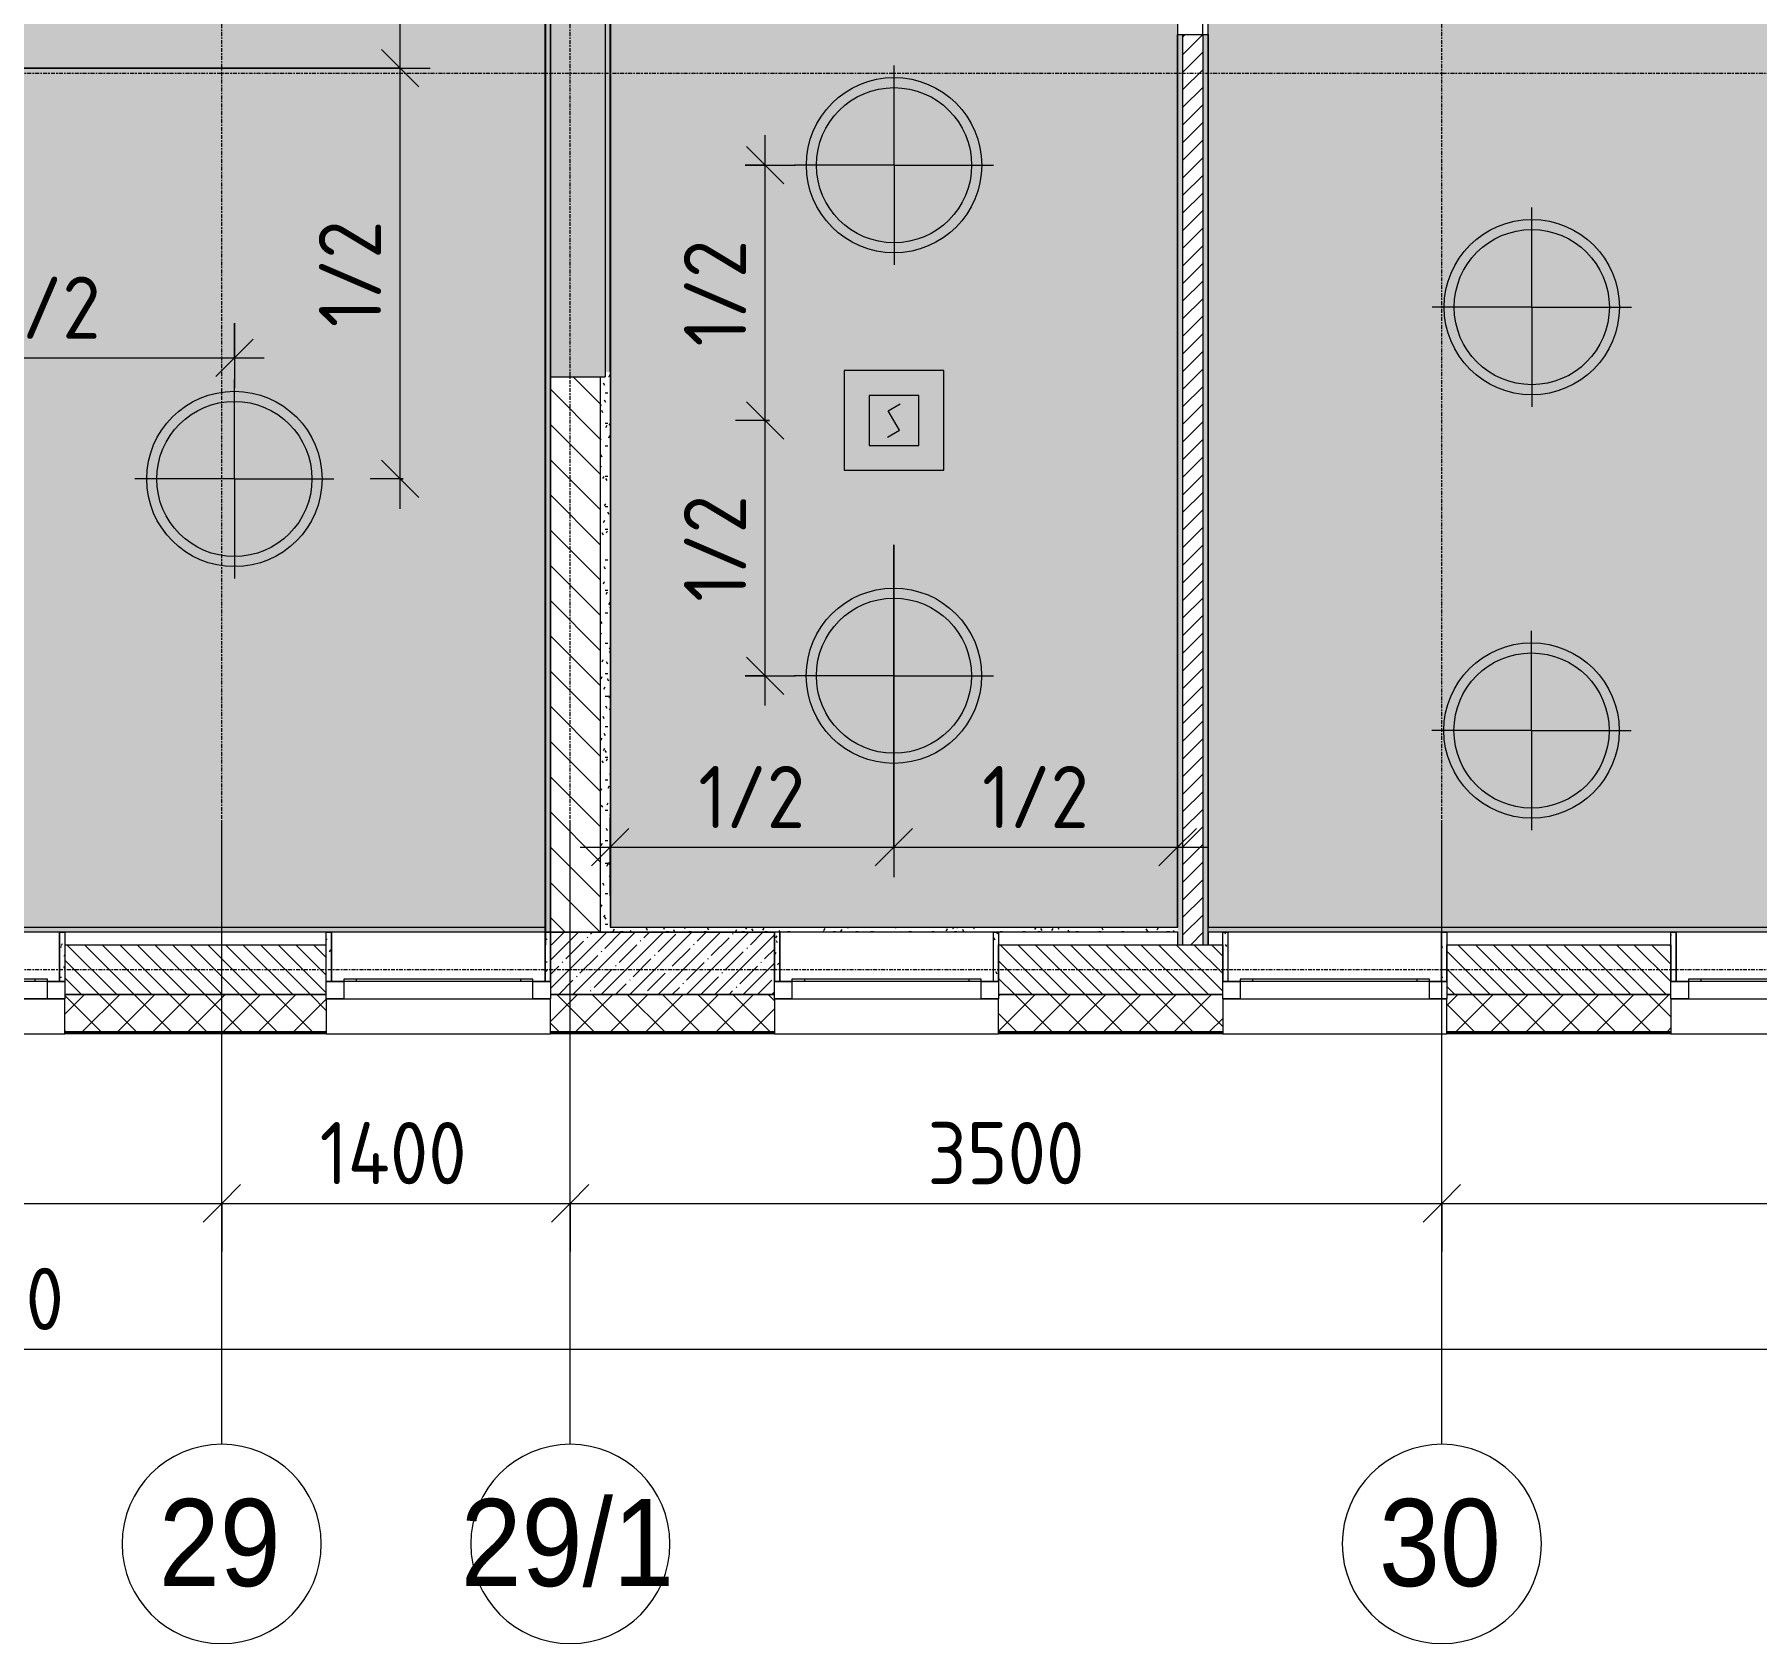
# Model space of a CAD drawing. Header units: millimetres. Extents: x 81303 to 275082, y -8553 to 29000.
# Drawn here: x 105058 to 111974, y -2706 to 3755 of the extents above; entities that cross this region are included whole.
import ezdxf

# ---------------------------------------------------------------- set-up
doc = ezdxf.new("R2010")
doc.units = ezdxf.units.MM
doc.linetypes.add('Осевая', pattern=[31.75, 6.35, -4.7625, 15.875, -4.7625])
for name, color, linetype, lineweight in [('A-ANNO-DIMS', 7, 'Continuous', 9), ('A-ANNO-DIMS-100', 7, 'Continuous', 9), ('A-GLAZ', 7, 'Continuous', 9), ('A-GLAZ-1', 7, 'Continuous', 13), ('A-WALL', 7, 'Continuous', 9), ('I-WALL', 7, 'Continuous', 9), ('Q-SPCQ', 7, 'Continuous', 9), ('Оси', 7, 'Continuous', 9), ('Оси-1', 7, 'Continuous', 20), ('Оси-2', 7, 'Осевая', 9)]:
    doc.layers.add(name, color=color, linetype=linetype, lineweight=lineweight)
for name, color, linetype, lineweight, true_color in [('A-ANNO-NOTE', 1, 'Continuous', 9, 0xff0000), ('A-CLNG-1', 7, 'Continuous', 9, 0xeaeaea), ('A-WALL-1', 7, 'Continuous', 9, 0x3c3c3c), ('A-WALL-2', 7, 'Continuous', 9, 0x535353), ('A-WALL-FNSH-1', 7, 'Continuous', 9, 0x3c3c3c), ('I-WALL-1', 7, 'Continuous', 9, 0x535353), ('Q-SPCQ-4', 1, 'Continuous', 9, 0xff0000), ('S-COLS-1', 9, 'Continuous', 9, 0x808080), ('S-COLS-2', 7, 'Continuous', 9, 0x3c3c3c)]:
    doc.layers.add(name, color=color, linetype=linetype, lineweight=lineweight, true_color=true_color)
doc.layers.add('A-CLNG-PATT-1', color=7, linetype='Continuous', lineweight=9, transparency=1)
doc.styles.add('Arial', font='arial.ttf', dxfattribs={"width": 0.9, "height": 350})
doc.styles.add('ISOCPEUR', font='isocpeur.ttf', dxfattribs={"width": 0.9, "height": 250})
doc.dimstyles.new('ISO-2_5_0_9К_БОЛЬШОЙ', dxfattribs={"dimscale": 304.8, "dimtxt": 248.995294, "dimasz": 0.492126, "dimexe": 0.393701, "dimexo": 0.984252, "dimgap": 0, "dimtad": 1, "dimdec": 0, "dimrnd": 10, "dimzin": 0, "dimdsep": 46, "dimtxsty": 'ISOCPEUR', "dimblk1": 'OBLIQUE', "dimblk2": 'OBLIQUE', "dimsah": 1, "dimcen": 0.09, "dimdle": 0.393701, "dimazin": 0, "dimtfac": 1, "dimtdec": 4, "dimtix": 1, "dimtmove": 0, "dimatfit": 3, "dimfxl": 1, "dimtvp": 1, "dimtolj": 1, "dimtzin": 0, "dimarcsym": 2})
pattern_1 = [(45, (0, 0), (-57.024626, 57.024626), []), (45, (57.025, 0), (-57.024626, 57.024626), [100.806, -20.161, 3.353, -16.808])]
pattern_2 = [(0, (0, 0), (121.92, 30.48), [10.058, -81.382, 10.058, -81.382, -487.68]), (0, (0, 0), (121.92, 30.48), [-182.88, 10.058, -172.822, 10.058, -81.382, -213.36]), (0, (0, 0), (121.92, 30.48), [-457.2, 10.058, -50.902, 10.058, -142.342]), (120, (45.72, 15.24), (-87.356454, 90.345817), [10.058, -81.382, 10.058, -81.382, -487.68]), (120, (45.72, 15.24), (-87.356454, 90.345817), [-182.88, 10.058, -172.822, 10.058, -81.382, -213.36]), (120, (45.72, 15.24), (-87.356454, 90.345817), [-457.2, 10.058, -50.902, 10.058, -142.342]), (240, (60.96, 76.2), (-34.563546, -120.825817), [10.058, -81.382, 10.058, -81.382, -487.68]), (240, (60.96, 76.2), (-34.563546, -120.825817), [-182.88, 10.058, -172.822, 10.058, -81.382, -213.36]), (240, (60.96, 76.2), (-34.563546, -120.825817), [-457.2, 10.058, -50.902, 10.058, -142.342])]

# ---------------------------------------------------------------- blocks, each defined once
blk = doc.blocks.new('120_Окно_СКБ_2Ст_Фрамуга сверху - 120_Окно_СКБ_2Ст_2300х2500_h_ ДОО-19727959-Сводный план потолка 3 этажа в осях 23-33')
at = {"layer": 'A-GLAZ'}
for p, q in [((1150, -57), (-1150, -57)), ((-1080, -57), (1080, -57)), ((-1150, -127), (1150, -127)), ((-1080, -127), (1080, -127))]:
    blk.add_line(p, q, dxfattribs=at)
at = {"layer": 'A-GLAZ-1'}
for p, q in [((-1150, -127), (-1150, -57)), ((-1150, -57), (-1080, -57)), ((-1080, -57), (-1080, -127)), ((520, -127), (520, -57)), ((520, -57), (590, -57)), ((590, -57), (590, -127)), ((1080, -127), (1080, -57)), ((1080, -57), (1150, -57)), ((1150, -57), (1150, -127)), ((-1080, -127), (-1150, -127)), ((-1080, -127), (-1080, -137)), ((-1080, -137), (520, -137)), ((-1030, -137), (-1030, -127)), ((470, -137), (470, -127)), ((590, -127), (520, -127)), ((520, -137), (520, -127)), ((590, -127), (590, -137)), ((590, -137), (1080, -137)), ((640, -137), (640, -127)), ((1030, -137), (1030, -127)), ((1150, -127), (1080, -127)), ((1080, -137), (1080, -127))]:
    blk.add_line(p, q, dxfattribs=at)
blk = doc.blocks.new('120_Окно_СКБ_1Ст - 120_Окно_СКБ_1Ст 900х2500_h_ с форточкой-22876038-Сводный план потолка 3 этажа в осях 23-33')
at = {"layer": 'A-GLAZ'}
for p, q in [((450, -57), (-450, -57)), ((-450, -127), (450, -127))]:
    blk.add_line(p, q, dxfattribs=at)
at = {"layer": 'A-GLAZ-1'}
for p, q in [((-450, -127), (-450, -57)), ((-450, -57), (-380, -57)), ((-380, -57), (-380, -127)), ((380, -127), (380, -57)), ((380, -57), (450, -57)), ((450, -57), (450, -127)), ((-380, -127), (-450, -127)), ((-380, -127), (-380, -137)), ((-380, -137), (380, -137)), ((-330, -137), (-330, -127)), ((330, -137), (330, -127)), ((450, -127), (380, -127)), ((380, -137), (380, -127))]:
    blk.add_line(p, q, dxfattribs=at)
blk = doc.blocks.new('Извещатель потолочный - Монтируемые на перекрытии-30363607-Сводный план потолка 3 этажа в осях 23-33')
at = {"layer": 'Q-SPCQ'}
for p, q in [((-300, 300), (-300, -100)), ((100, 300), (-300, 300)), ((100, -100), (100, 300)), ((0, 200), (-200, 200)), ((-200, 200), (-200, 0)), ((-122.5, 139), (-74.9, 166.5)), ((-100, 100), (-122.5, 139)), ((0, 0), (0, 200)), ((-77.5, 61), (-100, 100)), ((-200, 0), (0, 0)), ((-125.1, 33.5), (-77.5, 61)), ((-300, -100), (100, -100))]:
    blk.add_line(p, q, dxfattribs=at)
blk = doc.blocks.new('Ось сетки - D8-29747960-Сводный план потолка 3 этажа в осях 23-33')
at = {"layer": 'Оси-1'}
for start, end in [(360, 180), (180, 360)]:
    blk.add_arc((0, 0), 4, start, end, dxfattribs=at)
blk = doc.blocks.new('DIMBLOCK20-Сводный план потолка 3 этажа в осях 23-33')
at = {"layer": 'A-ANNO-DIMS-100'}
for p, q in [((100710, -1132.6), (100710, -818.6)), ((105810, -1132.6), (105810, -818.6)), ((100710, -938.6), (105810, -938.6)), ((100710, -938.6), (100710, -1132.6)), ((105810, -938.6), (105810, -1132.6))]:
    blk.add_line(p, q, dxfattribs=at)
at = {"layer": 'A-ANNO-DIMS-100', "lineweight": 20}
for p, q in [((100710, -938.6), (100785, -863.6)), ((105810, -938.6), (105885, -863.6)), ((100710, -938.6), (100635, -1013.6)), ((105810, -938.6), (105735, -1013.6))]:
    blk.add_line(p, q, dxfattribs=at)
at = {"layer": 'A-ANNO-DIMS-100', "color": 0, "insert": (102965.5, -612), "char_height": 250, "width": 706.764, "attachment_point": 1, "line_spacing_factor": 1.149209, "style": 'ISOCPEUR'}
blk.add_mtext('5100', dxfattribs=at)
blk = doc.blocks.new('_Oblique')
at = {"color": 0, "linetype": 'ByBlock', "lineweight": -2}
blk.add_line((-0.5, -0.5), (0.5, 0.5), dxfattribs=at)
blk = doc.blocks.new('DIMBLOCK21-Сводный план потолка 3 этажа в осях 23-33')
at = {"layer": 'A-ANNO-DIMS-100'}
for p, q in [((105810, -1132.6), (105810, -818.6)), ((107210, -1132.6), (107210, -818.6)), ((105810, -938.6), (107210, -938.6)), ((105810, -938.6), (105810, -1132.6)), ((107210, -938.6), (107210, -1132.6))]:
    blk.add_line(p, q, dxfattribs=at)
at = {"layer": 'A-ANNO-DIMS-100', "lineweight": 20}
for p, q in [((105810, -938.6), (105885, -863.6)), ((107210, -938.6), (107285, -863.6)), ((105810, -938.6), (105735, -1013.6)), ((107210, -938.6), (107135, -1013.6))]:
    blk.add_line(p, q, dxfattribs=at)
at = {"layer": 'A-ANNO-DIMS-100', "color": 0, "insert": (106203.5, -612), "char_height": 250, "width": 735.494, "attachment_point": 1, "line_spacing_factor": 1.149209, "style": 'ISOCPEUR'}
blk.add_mtext('1400', dxfattribs=at)
blk = doc.blocks.new('DIMBLOCK22-Сводный план потолка 3 этажа в осях 23-33')
at = {"layer": 'A-ANNO-DIMS-100'}
for p, q in [((107210, -1132.6), (107210, -818.6)), ((110710, -1132.6), (110710, -818.6)), ((107210, -938.6), (110710, -938.6)), ((107210, -938.6), (107210, -1132.6)), ((110710, -938.6), (110710, -1132.6))]:
    blk.add_line(p, q, dxfattribs=at)
at = {"layer": 'A-ANNO-DIMS-100', "lineweight": 20}
for p, q in [((107210, -938.6), (107285, -863.6)), ((110710, -938.6), (110785, -863.6)), ((107210, -938.6), (107135, -1013.6)), ((110710, -938.6), (110635, -1013.6))]:
    blk.add_line(p, q, dxfattribs=at)
at = {"layer": 'A-ANNO-DIMS-100', "color": 0, "insert": (108644, -612), "char_height": 250, "width": 758.478, "attachment_point": 1, "line_spacing_factor": 1.149209, "style": 'ISOCPEUR'}
blk.add_mtext('3500', dxfattribs=at)
blk = doc.blocks.new('DIMBLOCK23-Сводный план потолка 3 этажа в осях 23-33')
at = {"layer": 'A-ANNO-DIMS-100'}
for p, q in [((110710, -1132.6), (110710, -818.6)), ((115960, -1132.6), (115960, -818.6)), ((110710, -938.6), (115960, -938.6)), ((110710, -938.6), (110710, -1132.6)), ((115960, -938.6), (115960, -1132.6))]:
    blk.add_line(p, q, dxfattribs=at)
at = {"layer": 'A-ANNO-DIMS-100', "lineweight": 20}
for p, q in [((110710, -938.6), (110785, -863.6)), ((115960, -938.6), (116035, -863.6)), ((110710, -938.6), (110635, -1013.6)), ((115960, -938.6), (115885, -1013.6))]:
    blk.add_line(p, q, dxfattribs=at)
at = {"layer": 'A-ANNO-DIMS-100', "color": 0, "insert": (113019, -612), "char_height": 250, "width": 758.478, "attachment_point": 1, "line_spacing_factor": 1.149209, "style": 'ISOCPEUR'}
blk.add_mtext('5250', dxfattribs=at)
blk = doc.blocks.new('DIMBLOCK26-Сводный план потолка 3 этажа в осях 23-33')
at = {"layer": 'A-ANNO-DIMS-100'}
for p, q in [((84560, -1717.9), (84560, -1404)), ((125010, -1717.9), (125010, -1404)), ((84440, -1524), (125130, -1524)), ((84560, -1524), (84560, -1717.9)), ((125010, -1524), (125010, -1717.9))]:
    blk.add_line(p, q, dxfattribs=at)
at = {"layer": 'A-ANNO-DIMS-100', "lineweight": 20}
for p, q in [((84560, -1524), (84635, -1449)), ((125010, -1524), (125085, -1449)), ((84560, -1524), (84485, -1599)), ((125010, -1524), (124935, -1599))]:
    blk.add_line(p, q, dxfattribs=at)
at = {"layer": 'A-ANNO-DIMS-100', "color": 0, "insert": (104366, -1197.4), "char_height": 250, "width": 1005.558, "attachment_point": 1, "line_spacing_factor": 1.149209, "style": 'ISOCPEUR'}
blk.add_mtext('40450', dxfattribs=at)
blk = doc.blocks.new('DIMBLOCK112-Сводный план потолка 3 этажа в осях 23-33')
at = {"layer": 'A-ANNO-DIMS-100'}
for p, q in [((104361, 3120), (104361, 2336.2)), ((104361, 2456.2), (104361, 3120)), ((105861, 2595.4), (105861, 2336.2)), ((105861, 2456.2), (105861, 2595.4)), ((104361, 2456.2), (105981, 2456.2))]:
    blk.add_line(p, q, dxfattribs=at)
at = {"layer": 'A-ANNO-DIMS-100', "lineweight": 20}
for p, q in [((104361, 2456.2), (104436, 2531.2)), ((105861, 2456.2), (105936, 2531.2)), ((104361, 2456.2), (104286, 2381.2)), ((105861, 2456.2), (105786, 2381.2))]:
    blk.add_line(p, q, dxfattribs=at)
at = {"layer": 'A-ANNO-DIMS-100', "color": 0, "insert": (104895.5, 2782.8), "char_height": 250, "width": 517.144, "attachment_point": 1, "line_spacing_factor": 1.149209, "style": 'ISOCPEUR'}
blk.add_mtext('1/2', dxfattribs=at)
blk = doc.blocks.new('DIMBLOCK117-Сводный план потолка 3 этажа в осях 23-33')
at = {"layer": 'A-ANNO-DIMS-100', "lineweight": 20}
for p, q in [((106526.8, 3620), (106451.8, 3695)), ((106526.8, 3620), (106601.8, 3545)), ((106526.8, 1970), (106451.8, 2045)), ((106526.8, 1970), (106601.8, 1895))]:
    blk.add_line(p, q, dxfattribs=at)
at = {"layer": 'A-ANNO-DIMS-100'}
for p, q in [((104861, 3620), (106646.8, 3620)), ((106526.8, 3620), (104861, 3620)), ((106526.8, 1850), (106526.8, 3620)), ((106539.3, 1970), (106406.8, 1970)), ((106526.8, 1970), (106539.3, 1970))]:
    blk.add_line(p, q, dxfattribs=at)
at = {"layer": 'A-ANNO-DIMS-100', "color": 0, "insert": (106200.2, 2579.5), "char_height": 250, "width": 517.144, "attachment_point": 1, "rotation": 90, "line_spacing_factor": 1.149209, "style": 'ISOCPEUR'}
blk.add_mtext('1/2', dxfattribs=at)
blk = doc.blocks.new('DIMBLOCK118-Сводный план потолка 3 этажа в осях 23-33')
at = {"layer": 'A-ANNO-DIMS-100', "lineweight": 20}
for p, q in [((106526.8, 5270), (106451.8, 5345)), ((106526.8, 5270), (106601.8, 5195)), ((106526.8, 3620), (106451.8, 3695)), ((106526.8, 3620), (106601.8, 3545))]:
    blk.add_line(p, q, dxfattribs=at)
at = {"layer": 'A-ANNO-DIMS-100'}
for p, q in [((106526.8, 3620), (106526.8, 5390)), ((106529.7, 5270), (106406.8, 5270)), ((106526.8, 5270), (106529.7, 5270)), ((104861, 3620), (106646.8, 3620)), ((106526.8, 3620), (104861, 3620))]:
    blk.add_line(p, q, dxfattribs=at)
at = {"layer": 'A-ANNO-DIMS-100', "color": 0, "insert": (106200.2, 4229.5), "char_height": 250, "width": 517.144, "attachment_point": 1, "rotation": 90, "line_spacing_factor": 1.149209, "style": 'ISOCPEUR'}
blk.add_mtext('1/2', dxfattribs=at)
blk = doc.blocks.new('DIMBLOCK125-Сводный план потолка 3 этажа в осях 23-33')
at = {"layer": 'A-ANNO-DIMS-100'}
for p, q in [((108509.5, 1705), (108509.5, 371.3)), ((108509.5, 491.3), (108509.5, 1705)), ((107370, 297.3), (107370, 611.3)), ((107250, 491.3), (108509.5, 491.3)), ((107370, 491.3), (107370, 297.3))]:
    blk.add_line(p, q, dxfattribs=at)
at = {"layer": 'A-ANNO-DIMS-100', "lineweight": 20}
for p, q in [((107370, 491.3), (107445, 566.3)), ((108509.5, 491.3), (108584.5, 566.3)), ((107370, 491.3), (107295, 416.3)), ((108509.5, 491.3), (108434.5, 416.3))]:
    blk.add_line(p, q, dxfattribs=at)
at = {"layer": 'A-ANNO-DIMS-100', "color": 0, "insert": (107724.3, 817.9), "char_height": 250, "width": 517.144, "attachment_point": 1, "line_spacing_factor": 1.149209, "style": 'ISOCPEUR'}
blk.add_mtext('1/2', dxfattribs=at)
blk = doc.blocks.new('DIMBLOCK126-Сводный план потолка 3 этажа в осях 23-33')
at = {"layer": 'A-ANNO-DIMS-100'}
for p, q in [((108509.5, 1705), (108509.5, 371.3)), ((108509.5, 491.3), (108509.5, 1705)), ((109649, 297.3), (109649, 611.3)), ((108509.5, 491.3), (109769, 491.3)), ((109649, 491.3), (109649, 297.3))]:
    blk.add_line(p, q, dxfattribs=at)
at = {"layer": 'A-ANNO-DIMS-100', "lineweight": 20}
for p, q in [((108509.5, 491.3), (108584.5, 566.3)), ((109649, 491.3), (109724, 566.3)), ((108509.5, 491.3), (108434.5, 416.3)), ((109649, 491.3), (109574, 416.3))]:
    blk.add_line(p, q, dxfattribs=at)
at = {"layer": 'A-ANNO-DIMS-100', "color": 0, "insert": (108863.8, 817.9), "char_height": 250, "width": 517.144, "attachment_point": 1, "line_spacing_factor": 1.149209, "style": 'ISOCPEUR'}
blk.add_mtext('1/2', dxfattribs=at)
blk = doc.blocks.new('DIMBLOCK127-Сводный план потолка 3 этажа в осях 23-33')
at = {"layer": 'A-ANNO-DIMS-100', "lineweight": 20}
for p, q in [((107992.9, 2205), (107917.9, 2280)), ((107992.9, 2205), (108067.9, 2130)), ((107992.9, 1180), (107917.9, 1255)), ((107992.9, 1180), (108067.9, 1105))]:
    blk.add_line(p, q, dxfattribs=at)
at = {"layer": 'A-ANNO-DIMS-100'}
for p, q in [((108009.5, 2205), (107872.9, 2205)), ((107992.9, 1060), (107992.9, 2205)), ((107992.9, 2205), (108009.5, 2205)), ((107912, 1180), (108112.9, 1180)), ((107992.9, 1180), (107912, 1180))]:
    blk.add_line(p, q, dxfattribs=at)
at = {"layer": 'A-ANNO-DIMS-100', "color": 0, "insert": (107666.2, 1477), "char_height": 250, "width": 517.144, "attachment_point": 1, "rotation": 90, "line_spacing_factor": 1.149209, "style": 'ISOCPEUR'}
blk.add_mtext('1/2', dxfattribs=at)
blk = doc.blocks.new('DIMBLOCK128-Сводный план потолка 3 этажа в осях 23-33')
at = {"layer": 'A-ANNO-DIMS-100'}
for p, q in [((107992.9, 2205), (107992.9, 3350)), ((107912.5, 3230), (108112.9, 3230)), ((107992.9, 3230), (107912.5, 3230)), ((108009.5, 2205), (107872.9, 2205)), ((107992.9, 2205), (108009.5, 2205))]:
    blk.add_line(p, q, dxfattribs=at)
at = {"layer": 'A-ANNO-DIMS-100', "lineweight": 20}
for p, q in [((107992.9, 3230), (107917.9, 3305)), ((107992.9, 3230), (108067.9, 3155)), ((107992.9, 2205), (107917.9, 2280)), ((107992.9, 2205), (108067.9, 2130))]:
    blk.add_line(p, q, dxfattribs=at)
at = {"layer": 'A-ANNO-DIMS-100', "color": 0, "insert": (107666.2, 2502), "char_height": 250, "width": 517.144, "attachment_point": 1, "rotation": 90, "line_spacing_factor": 1.149209, "style": 'ISOCPEUR'}
blk.add_mtext('1/2', dxfattribs=at)

msp = doc.modelspace()

# ---------------------------------------------------------------- hatches: boundary and pattern name
at = {"layer": 'A-CLNG-PATT-1'}
h = msp.add_hatch(color=256, dxfattribs=at)
h.paths.add_polyline_path([(107109, 171), (107110, 171), (107109, 10380), (101630, 10380), (101630, 171), (105095.9, 171)])
h.paths.add_polyline_path([(101570, 171), (101570, 5160), (100960, 5159), (100960, 5140), (100860, 5140), (100860, 5160), (100235, 5159), (100235, 5140), (100135, 5140), (100135, 5160), (94190, 5160), (94189, 6600), (92050, 6599), (92050, 171), (99940.6, 171)])
msp.add_hatch(color=256, dxfattribs=at).paths.add_polyline_path([(107673.5, 170), (109650, 170), (109650, 10380), (107370, 10379), (107371, 170)])
h = msp.add_hatch(color=256, dxfattribs=at)
h.paths.add_polyline_path([(119290, 170), (119290, 5160), (118680, 5160), (118680, 5140), (118580, 5140), (118580, 5160), (117955, 5160), (117955, 5140), (117855, 5140), (117855, 5160), (111910, 5160), (111909, 6600), (109770, 6599), (109771, 170), (117984, 170)])
h.paths.add_polyline_path([(124810, 170), (124810, 9980), (124410, 9980), (124410, 10360), (119350, 10360), (119350, 170), (123139.3, 170)])
h.paths.add_polyline_path([(124701.6, 10075), (124810, 10075), (124810, 10360), (124505, 10360), (124505, 10075), (124657.3, 10075)])
at = {"layer": 'A-WALL'}
h = msp.add_hatch(dxfattribs=at)
h.set_pattern_fill('FP_3', color=256, style=0, pattern_type=2)
h.set_pattern_definition([(135, (0, 0), (-35.35534, -35.35534), [])])
h.paths.add_polyline_path([(121130, -100), (121430, -100), (121430, 100), (121130, 100)])
h.paths.add_polyline_path([(118830, -100), (119330, -100), (119330, 100), (118830, 100)])
h.paths.add_polyline_path([(117030, -100), (117030, 100), (115980, 100), (115980, -100)])
h.paths.add_polyline_path([(113680, -100), (113680, 100), (113430, 100), (113430, -100)])
h.paths.add_polyline_path([(110730, -100), (111630, -100), (111630, 100), (110730, 100), (110730, -48)])
h.paths.add_polyline_path([(108930, -100), (109830, -100), (109830, 100), (108930, 100), (108930, -48)])
h.paths.add_polyline_path([(106230, -100), (106230, 100), (105180, 100), (105180, -100)])
h.paths.add_polyline_path([(102880, -100), (102880, 100), (102630, 100), (102630, -100)])
h.paths.add_polyline_path([(100830, -100), (101730, -100), (101730, 100), (100830, 100), (100830, -48)])
h.paths.add_polyline_path([(98130, -100), (98130, 100), (97080, 100), (97080, -100)])
h.paths.add_polyline_path([(94530, -100), (94780, -100), (94780, 100), (94530, 100), (94530, -48)])
h.paths.add_polyline_path([(92730, -100), (92730, 100), (91930, 100), (91930, -100), (92207.7, -100)])
h = msp.add_hatch(dxfattribs=at)
h.set_pattern_fill('FP_2', color=256, style=0, pattern_type=2)
h.set_pattern_definition([(45, (0, 0), (-70.71068, 70.71068), []), (135, (0, 0), (-70.71068, -70.71068), [])])
h.paths.add_polyline_path([(125080, -250), (125080, -100), (123730, -100), (123730, -250)])
h.paths.add_polyline_path([(121430, -250), (121430, -100), (120230, -100), (120230, -250), (120561.7, -250)])
h.paths.add_polyline_path([(119330, -250), (119330, -100), (117930, -100), (117930, -250), (117984, -250)])
h.paths.add_polyline_path([(117030, -250), (117030, -100), (115980, -100), (115980, -250)])
h.paths.add_polyline_path([(112530, -250), (113680, -250), (113680, -100), (112530, -100), (112530, -118)])
h.paths.add_polyline_path([(111630, -250), (111630, -100), (110730, -100), (110730, -250)])
h.paths.add_polyline_path([(109830, -250), (109830, -100), (108930, -100), (108930, -250), (108962.3, -250)])
h.paths.add_polyline_path([(108030, -250), (108030, -100), (107130, -100), (107130, -250), (107673.5, -250)])
h.paths.add_polyline_path([(106230, -250), (106230, -100), (105180, -100), (105180, -250)])
h.paths.add_polyline_path([(102880, -250), (102880, -100), (100830, -100), (100830, -250)])
h.paths.add_polyline_path([(99030, -250), (99930, -250), (99930, -100), (99030, -100), (99030, -118)])
h.paths.add_polyline_path([(97080, -250), (98130, -250), (98130, -100), (97080, -100), (97080, -118)])
h.paths.add_polyline_path([(93630, -250), (94780, -250), (94780, -100), (93630, -100), (93630, -118)])
h.paths.add_polyline_path([(92207.7, -250), (92730, -250), (92730, -100), (91930, -100), (91930, -250)])
h.paths.add_polyline_path([(90918.9, -250), (91030, -250), (91030, -100), (89210, -100), (89210, -250), (89630.1, -250)])
at = {"layer": 'I-WALL'}
h = msp.add_hatch(dxfattribs=at)
h.set_pattern_fill('FP_1', color=256, style=0, pattern_type=2)
h.set_pattern_definition(pattern_1)
h.paths.add_polyline_path([(107350, 2380), (107350, 10600), (107130, 10600), (107130, 2380), (107330, 2380)])
h = msp.add_hatch(dxfattribs=at)
h.set_pattern_fill('FP_21', color=256, style=0, pattern_type=2)
h.set_pattern_definition(pattern_2)
h.paths.add_polyline_path([(107130, 150), (107130, 10380), (107110, 10380), (107110, 150)])
h = msp.add_hatch(dxfattribs=at)
h.set_pattern_fill('FP_21', color=256, style=0, pattern_type=2)
h.set_pattern_definition(pattern_2)
h.paths.add_polyline_path([(107370, 2400), (107370, 10380), (107350, 10380), (107350, 2400)])
h = msp.add_hatch(dxfattribs=at)
h.set_pattern_fill('FP_21', color=256, style=0, pattern_type=2)
h.set_pattern_definition(pattern_2)
h.paths.add_polyline_path([(109670, 100), (109670, 3755), (109650, 3755), (109650, 100)])
h.paths.add_polyline_path([(109670, 5155), (109670, 10380), (109650, 10379), (109650, 5155)])
h = msp.add_hatch(dxfattribs=at)
h.set_pattern_fill('FP_5', color=256, style=0, pattern_type=2)
h.set_pattern_definition([(45, (0, 0), (-35.35534, 35.35534), [])])
h.paths.add_polyline_path([(109670, 100), (109750, 100), (109750, 3755), (109670, 3755), (109670, 1115.1)])
h.paths.add_polyline_path([(109670, 5155), (109750, 5155), (109750, 10400), (109670, 10400), (109670, 6481.8)])
h = msp.add_hatch(dxfattribs=at)
h.set_pattern_fill('FP_21', color=256, style=0, pattern_type=2)
h.set_pattern_definition(pattern_2)
h.paths.add_polyline_path([(109750, 100), (109770, 100), (109770, 3755), (109750, 3755), (109750, 1115.1)])
h.paths.add_polyline_path([(109750, 5155), (109770, 5155), (109770, 6600), (109750, 6600), (109750, 6481.8)])
h = msp.add_hatch(dxfattribs=at)
h.set_pattern_fill('FP_4', color=256, style=0, pattern_type=2)
h.set_pattern_definition([(135, (0, 0), (-70.71068, -70.71068), [])])
h.paths.add_polyline_path([(107330, 150), (107330, 2380), (107130, 2380), (107130, 150)])
h = msp.add_hatch(dxfattribs=at)
h.set_pattern_fill('FP_21', color=256, style=0, pattern_type=2)
h.set_pattern_definition(pattern_2)
h.paths.add_polyline_path([(107330, 150), (107370, 150), (107370, 2380), (107330, 2380), (107330, 1115.1)])
h = msp.add_hatch(dxfattribs=at)
h.set_pattern_fill('FP_21', color=256, style=0, pattern_type=2)
h.set_pattern_definition(pattern_2)
h.paths.add_polyline_path([(107370, 2380), (107370, 2400), (107350, 2400), (107350, 2380)])
h = msp.add_hatch(dxfattribs=at)
h.set_pattern_fill('FP_21', color=256, style=0, pattern_type=2)
h.set_pattern_definition(pattern_2)
h.paths.add_polyline_path([(107110, 150), (107110, 170), (92050, 170), (92051, 150), (105095.9, 150)])
h = msp.add_hatch(dxfattribs=at)
h.set_pattern_fill('FP_21', color=256, style=0, pattern_type=2)
h.set_pattern_definition(pattern_2)
h.paths.add_polyline_path([(105160, -48), (105180, -48), (105180, 149.8), (105160, 149.8)])
h = msp.add_hatch(dxfattribs=at)
h.set_pattern_fill('FP_21', color=256, style=0, pattern_type=2)
h.set_pattern_definition(pattern_2)
h.paths.add_polyline_path([(106230, -48), (106250, -48), (106250, 150), (106230, 150)])
h = msp.add_hatch(dxfattribs=at)
h.set_pattern_fill('FP_21', color=256, style=0, pattern_type=2)
h.set_pattern_definition(pattern_2)
h.paths.add_polyline_path([(107110, -48), (107130, -48), (107130, 149.8), (107110, 149.8)])
h = msp.add_hatch(dxfattribs=at)
h.set_pattern_fill('FP_21', color=256, style=0, pattern_type=2)
h.set_pattern_definition(pattern_2)
h.paths.add_polyline_path([(108962.3, 150), (109650, 150), (109649, 170), (107370, 170), (107370, 150), (107673.5, 150)])
h = msp.add_hatch(dxfattribs=at)
h.set_pattern_fill('FP_21', color=256, style=0, pattern_type=2)
h.set_pattern_definition(pattern_2)
h.paths.add_polyline_path([(108030, -48), (108050, -48), (108050, 150), (108030, 150)])
h = msp.add_hatch(dxfattribs=at)
h.set_pattern_fill('FP_21', color=256, style=0, pattern_type=2)
h.set_pattern_definition(pattern_2)
h.paths.add_polyline_path([(108910, -48), (108930, -48), (108930, 149.8), (108910, 149.8)])
h = msp.add_hatch(dxfattribs=at)
h.set_pattern_fill('FP_21', color=256, style=0, pattern_type=2)
h.set_pattern_definition(pattern_2)
h.paths.add_polyline_path([(124810, 150), (124810, 170), (109770, 170), (109771, 150), (123139.3, 150)])
h = msp.add_hatch(dxfattribs=at)
h.set_pattern_fill('FP_21', color=256, style=0, pattern_type=2)
h.set_pattern_definition(pattern_2)
h.paths.add_polyline_path([(109830, -48), (109850, -48), (109850, 150), (109830, 150)])
h = msp.add_hatch(dxfattribs=at)
h.set_pattern_fill('FP_21', color=256, style=0, pattern_type=2)
h.set_pattern_definition(pattern_2)
h.paths.add_polyline_path([(110710, -48), (110730, -48), (110730, 149.8), (110710, 149.8)])
h = msp.add_hatch(dxfattribs=at)
h.set_pattern_fill('FP_21', color=256, style=0, pattern_type=2)
h.set_pattern_definition(pattern_2)
h.paths.add_polyline_path([(111630, -48), (111650, -48), (111650, 150), (111630, 150)])
at = {"layer": 'S-COLS-1'}
h = msp.add_hatch(dxfattribs=at)
h.set_pattern_fill('FP_1', color=256, style=0, pattern_type=2)
h.set_pattern_definition(pattern_1)
h.paths.add_polyline_path([(107130, -100), (108030, -100), (108030, 150), (107130, 150), (107130, -48)])

# ---------------------------------------------------------------- linework, layer by layer
at = {"layer": 'A-ANNO-NOTE'}
for p, q in [((108510, 3230), (108510, 3630)), ((108510, 3230), (108110, 3230)), ((108510, 3230), (108510, 2830)), ((108510, 3230), (108910, 3230)), ((111071, 2660), (111071, 3060)), ((111071, 2660), (110671, 2660)), ((111071, 2660), (111071, 2260)), ((111071, 2660), (111471, 2660)), ((105861, 1970), (105861, 2370)), ((105861, 1970), (105461, 1970)), ((105861, 1970), (105861, 1570)), ((105861, 1970), (106261, 1970)), ((108509.5, 1180), (108509.5, 1580)), ((111070, 960), (111070, 1360)), ((108509.5, 1180), (108109.5, 1180)), ((108509.5, 1180), (108509.5, 780)), ((108509.5, 1180), (108909.5, 1180)), ((111070, 960), (110670, 960)), ((111070, 960), (111070, 560)), ((111070, 960), (111470, 960))]:
    msp.add_line(p, q, dxfattribs=at)
for centre, radius in [((108510, 3230), 352), ((108510, 3230), 311.5), ((111071, 2660), 352), ((111071, 2660), 311.5), ((105861, 1970), 352), ((105861, 1970), 311.5), ((108509.5, 1180), 352), ((108509.5, 1180), 311.5), ((111070, 960), 352), ((111070, 960), 311.5)]:
    msp.add_circle(centre, radius, dxfattribs=at)
at = {"layer": 'A-CLNG-1'}
for p, q in [((107110, 171), (107110, 10380)), ((109650, 170), (109650, 10379)), ((109770, 6599), (109770, 170)), ((107370, 2400), (107370, 170)), ((101630, 171), (107110, 171))]:
    msp.add_line(p, q, dxfattribs=at)
at = {"layer": 'A-WALL'}
for p, q in [((107130, 2380), (107130, 10600)), ((107350, 10600), (107350, 2380)), ((107130, 10380), (107130, 150)), ((107370, 2400), (107370, 10380)), ((109670, 100), (109670, 3755)), ((107130, 2380), (107350, 2380)), ((107330, 2380), (107330, 150)), ((107370, 170), (109650, 170)), ((109770, 170), (109770, 100)), ((106230, -100), (105180, -100)), ((105180, -100), (106230, -100)), ((109830, -100), (108930, -100)), ((108930, -100), (109830, -100)), ((111630, -100), (110730, -100)), ((110730, -100), (111630, -100)), ((106230, -250), (105180, -250)), ((106230, -253), (105180, -253)), ((108030, -250), (107130, -250)), ((108030, -253), (107130, -253)), ((109830, -250), (108930, -250)), ((109830, -253), (108930, -253)), ((111630, -250), (110730, -250)), ((111630, -253), (110730, -253))]:
    msp.add_line(p, q, dxfattribs=at)
at = {"layer": 'A-WALL-1'}
for p, q in [((109650, 3755), (109770, 3755)), ((109750, 3755), (109750, 100)), ((107130, 150), (107130, 2380)), ((107370, 2380), (107370, 170)), ((92050, 170), (107110, 170)), ((107130, 150), (102630, 150)), ((105160, -48), (105160, 149.8)), ((105160, 149.8), (105180, 149.8)), ((105180, 149.8), (105180, -48)), ((106230, -48), (106230, 150)), ((106230, 150), (106250, 150)), ((106250, 150), (106250, -48)), ((107110, -48), (107110, 149.8)), ((107110, 149.8), (107130, 149.8)), ((109650, 150), (107130, 150)), ((107130, 149.8), (107130, -48)), ((108030, -48), (108030, 150)), ((108050, 150), (108050, -48)), ((108910, -48), (108910, 149.8)), ((108910, 149.8), (108930, 149.8)), ((108930, 149.8), (108930, -48)), ((109650, 100), (109650, 150)), ((109770, 170), (124810, 170)), ((124830, 150), (109770, 150)), ((109830, -48), (109830, 150)), ((109830, 150), (109850, 150)), ((109850, 150), (109850, -48)), ((110710, -48), (110710, 149.8)), ((110710, 149.8), (110730, 149.8)), ((110730, 149.8), (110730, -48)), ((111630, -48), (111630, 150)), ((111630, 150), (111650, 150)), ((111650, 150), (111650, -48)), ((105180, 100), (106230, 100)), ((108930, -48), (108930, 100)), ((108930, 100), (109830, 100)), ((109830, 100), (109830, -48)), ((110730, -48), (110730, 100)), ((110730, 100), (111630, 100)), ((111630, 100), (111630, -48)), ((105180, -250), (105180, -118)), ((106230, -118), (106230, -250)), ((107130, -100), (108030, -100)), ((107130, -250), (107130, -118)), ((108030, -118), (108030, -250)), ((108930, -250), (108930, -118)), ((109830, -118), (109830, -250)), ((110730, -250), (110730, -118)), ((111630, -118), (111630, -250))]:
    msp.add_line(p, q, dxfattribs=at)
at = {"layer": 'A-WALL-2'}
for p, q in [((102880, -258), (105180, -258)), ((106230, -258), (107130, -258)), ((108030, -258), (108930, -258)), ((109830, -258), (110730, -258)), ((111630, -258), (112530, -258))]:
    msp.add_line(p, q, dxfattribs=at)
at = {"layer": 'A-WALL-FNSH-1'}
for p, q in [((107109, 100), (107109, 10379)), ((107110, 10380), (107110, 100)), ((107371, 10379), (107371, 171)), ((109649, 171), (109649, 3755)), ((109649, 3755), (109650, 3755)), ((109770, 3755), (109771, 3755)), ((109771, 3755), (109771, 171)), ((105159, -48), (105159, 149.8)), ((105159, 149.8), (105160, 149.8)), ((105180, 170), (105180, 171)), ((106230, 171), (106230, 170)), ((106250, 150), (106251, 150)), ((106251, 150), (106251, -48)), ((107109, -48), (107109, 149.8)), ((107109, 149.8), (107110, 149.8)), ((107371, 171), (109649, 171)), ((108051, 150), (108051, -48)), ((108909, -48), (108909, 149.8)), ((108909, 149.8), (108910, 149.8)), ((109771, 171), (124809, 171)), ((109771, 150), (109771, 100)), ((109850, 150), (109851, 150)), ((109851, 150), (109851, -48)), ((110709, -48), (110709, 149.8)), ((110709, 149.8), (110710, 149.8)), ((111650, 150), (111651, 150)), ((111651, 150), (111651, -48)), ((107110, 100), (107109, 100)), ((105180, -258), (105180, -250)), ((106230, -258), (105180, -258)), ((106230, -250), (106230, -258)), ((107130, -258), (107130, -250)), ((108030, -258), (107130, -258)), ((108030, -250), (108030, -258)), ((108930, -258), (108930, -250)), ((109830, -258), (108930, -258)), ((109830, -250), (109830, -258)), ((110730, -258), (110730, -250)), ((111630, -258), (110730, -258)), ((111630, -250), (111630, -258))]:
    msp.add_line(p, q, dxfattribs=at)
at = {"layer": 'I-WALL-1'}
msp.add_line((109750, 3755), (109750, 5155), dxfattribs=at)
at = {"layer": 'S-COLS-2'}
for p, q in [((107130, -48), (107130, 150)), ((107130, 150), (108030, 150)), ((108030, 150), (108030, -48)), ((108030, -100), (107130, -100))]:
    msp.add_line(p, q, dxfattribs=at)
at = {"layer": 'Оси'}
for p, q in [((105810, -1906.3), (105810, 593.7)), ((107210, -1906.3), (107210, 593.7)), ((110710, -1906.3), (110710, 593.7))]:
    msp.add_line(p, q, dxfattribs=at)
at = {"layer": 'Оси-2'}
for p, q in [((105810, 593.7), (105810, 19528.3)), ((107210, 593.7), (107210, 19528.3)), ((110710, 593.7), (110710, 19528.3)), ((84603.1, 3600), (122455, 3600)), ((84603.1, 0), (122455, 0))]:
    msp.add_line(p, q, dxfattribs=at)

# ---------------------------------------------------------------- block references
at = {"layer": 'A-GLAZ', "rotation": 180}
for name, p in [('120_Окно_СКБ_2Ст_Фрамуга сверху - 120_Окно_СКБ_2Ст_2300х2500_h_ ДОО-19727959-Сводный план потолка 3 этажа в осях 23-33', (104030, -175)), ('120_Окно_СКБ_1Ст - 120_Окно_СКБ_1Ст 900х2500_h_ с форточкой-22876038-Сводный план потолка 3 этажа в осях 23-33', (106680, -175)), ('120_Окно_СКБ_1Ст - 120_Окно_СКБ_1Ст 900х2500_h_ с форточкой-22876038-Сводный план потолка 3 этажа в осях 23-33', (108480, -175)), ('120_Окно_СКБ_1Ст - 120_Окно_СКБ_1Ст 900х2500_h_ с форточкой-22876038-Сводный план потолка 3 этажа в осях 23-33', (110280, -175)), ('120_Окно_СКБ_1Ст - 120_Окно_СКБ_1Ст 900х2500_h_ с форточкой-22876038-Сводный план потолка 3 этажа в осях 23-33', (112080, -175))]:
    msp.add_blockref(name, p, dxfattribs=at)
at = {"layer": 'Q-SPCQ-4'}
msp.add_blockref('Извещатель потолочный - Монтируемые на перекрытии-30363607-Сводный план потолка 3 этажа в осях 23-33', (108609.5, 2105), dxfattribs=at)
at = {"layer": 'Оси-1', "xscale": 99.99999999999993, "yscale": 99.99999999999993, "zscale": 99.99999999999993}
for p in [(105810, -2306.3), (107210, -2306.3), (110710, -2306.3)]:
    msp.add_blockref('Ось сетки - D8-29747960-Сводный план потолка 3 этажа в осях 23-33', p, dxfattribs=at)

# ---------------------------------------------------------------- texts
at = {"layer": 'Оси', "char_height": 350, "attachment_point": 1, "style": 'Arial'}
for s, insert, width in [('29', (105557.4, -2125.6), 606.076), ('29/1', (106769.7, -2125.6), 1060.633), ('30', (110457.4, -2125.6), 606.076)]:
    msp.add_mtext(s, dxfattribs=dict(at, insert=insert, width=width))

# ---------------------------------------------------------------- dimensions: what is measured, and where the dimension line sits
at = {"layer": 'A-ANNO-DIMS'}
for base, p1, p2, override, picture, middle in [((106526.8, 5270), (104561, 3620), (106229.7, 5270), {"dimpost": '<>', "dimfxl": 2346.710757}, 'DIMBLOCK118-Сводный план потолка 3 этажа в осях 23-33', (106401.8, 4445)), ((106526.8, 3620), (106239.3, 1970), (104561, 3620), {"dimpost": '<>', "dimfxl": 2353.547406}, 'DIMBLOCK117-Сводный план потолка 3 этажа в осях 23-33', (106401.8, 2795)), ((107992.9, 3230), (108309.5, 2205), (108212.5, 3230), {"dimpost": '<>', "dimfxl": 1029.579528}, 'DIMBLOCK128-Сводный план потолка 3 этажа в осях 23-33', (107867.9, 2717.5)), ((107992.9, 2205), (108212, 1180), (108309.5, 2205), {"dimpost": '<>', "dimfxl": 1029.626753}, 'DIMBLOCK127-Сводный план потолка 3 этажа в осях 23-33', (107867.9, 1692.5))]:
    dim = msp.add_linear_dim(base=base, p1=p1, p2=p2, angle=90, text='1/2', dimstyle='ISO-2_5_0_9К_БОЛЬШОЙ', override=override, dxfattribs=at)
    dim.commit()
    dim.dimension.update_dxf_attribs({"geometry": picture, "text_midpoint": middle})
for base, p1, p2, override, picture, middle in [((105861, 2456.2), (104361, 3420), (105861, 2295.4), {"dimpost": '<>', "dimfxl": 1874.770809}, 'DIMBLOCK112-Сводный план потолка 3 этажа в осях 23-33', (105111, 2581.2)), ((108509.5, 491.3), (107370, 597.3), (108509.5, 2005), {"dimpost": '<>', "dimfxl": 1811.067199}, 'DIMBLOCK125-Сводный план потолка 3 этажа в осях 23-33', (107939.8, 616.3)), ((109649, 491.3), (108509.5, 2005), (109649, 597.3), {"dimpost": '<>', "dimfxl": 1811.067199}, 'DIMBLOCK126-Сводный план потолка 3 этажа в осях 23-33', (109079.2, 616.3))]:
    dim = msp.add_linear_dim(base=base, p1=p1, p2=p2, text='1/2', dimstyle='ISO-2_5_0_9К_БОЛЬШОЙ', override=override, dxfattribs=at)
    dim.commit()
    dim.dimension.update_dxf_attribs({"geometry": picture, "text_midpoint": middle})
for base, p1, p2, override, picture, middle in [((105810, -938.6), (100710, -832.6), (105810, -832.6), {"dimpost": '<>', "dimfxl": 5100}, 'DIMBLOCK20-Сводный план потолка 3 этажа в осях 23-33', (103260, -813.6)), ((107210, -938.6), (105810, -832.6), (107210, -832.6), {"dimpost": '<>', "dimfxl": 1400}, 'DIMBLOCK21-Сводный план потолка 3 этажа в осях 23-33', (106510, -813.6)), ((110710, -938.6), (107210, -832.6), (110710, -832.6), {"dimpost": '<>', "dimfxl": 3500}, 'DIMBLOCK22-Сводный план потолка 3 этажа в осях 23-33', (108960, -813.6)), ((115960, -938.6), (110710, -832.6), (115960, -832.6), {"dimpost": '<>', "dimfxl": 5250}, 'DIMBLOCK23-Сводный план потолка 3 этажа в осях 23-33', (113335, -813.6)), ((125010, -1524), (84560, -1417.9), (125010, -1417.9), {"dimpost": '<>', "dimfxl": 40450}, 'DIMBLOCK26-Сводный план потолка 3 этажа в осях 23-33', (104785, -1399))]:
    dim = msp.add_linear_dim(base=base, p1=p1, p2=p2, dimstyle='ISO-2_5_0_9К_БОЛЬШОЙ', override=override, dxfattribs=at)
    dim.commit()
    dim.dimension.update_dxf_attribs({"geometry": picture, "text_midpoint": middle})

doc.saveas('drawing.dxf')
